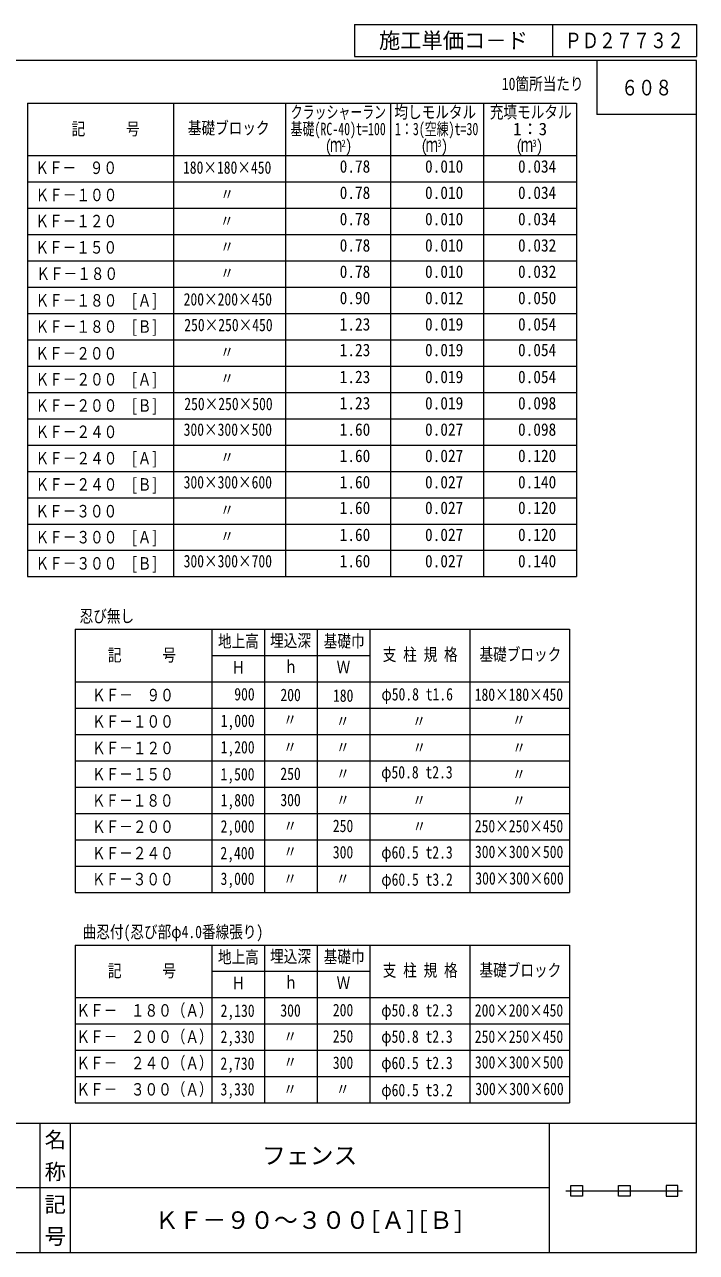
# Model space of a CAD drawing. Units: millimetres at full size; details may follow other scales. Extents: x 265 to 3003, y 4095 to 5961.
# Drawn here: x 1981 to 3003, y 4095 to 5961 of the extents above; entities that cross this region are included whole.
import ezdxf
from ezdxf.enums import TextEntityAlignment as Align

# ---------------------------------------------------------------- set-up
doc = ezdxf.new("R2010")
doc.units = ezdxf.units.MM
doc.header["$LTSCALE"] = 10
for name, color, linetype, lineweight in [('0_2', 7, 'Continuous', 13), ('_0-0_', 7, 'Continuous', 13), ('寸法', 3, 'Continuous', 13)]:
    doc.layers.add(name, color=color, linetype=linetype, lineweight=lineweight)
doc.styles.add('@ＭＳ ゴシック', font='')
doc.styles.add('ＭＳ ゴシック', font='')
doc.styles.get('@ＭＳ ゴシック').set_extended_font_data('@MS Gothic')
doc.styles.get('ＭＳ ゴシック').set_extended_font_data('MS Gothic')

msp = doc.modelspace()

# ---------------------------------------------------------------- linework, layer by layer
at = {"layer": '0_2'}
for p, q in [((2779.08, 4193.05), (1807.14, 4193.05)), ((2804.54, 4188.25), (2981.9, 4188.25))]:
    msp.add_line(p, q, dxfattribs=at)
for points in [[(2812.06, 4196.43), (2829.46, 4196.43), (2829.46, 4180.07), (2812.06, 4180.07)], [(2884.52, 4196.43), (2901.92, 4196.43), (2901.92, 4180.07), (2884.52, 4180.07)], [(2974.39, 4196.43), (2956.99, 4196.43), (2956.99, 4180.07), (2974.39, 4180.07)]]:
    msp.add_lwpolyline(points, close=True, dxfattribs=at)
at = {"layer": '_0-0_'}
for p, q in [((2482.81, 5961.43), (3002.92, 5961.43)), ((2482.81, 5961.43), (2482.81, 5913.06)), ((2784.01, 5961.43), (2784.01, 5913.06)), ((3002.92, 5961.43), (3002.92, 5913.06)), ((2482.81, 5913.06), (3002.92, 5913.06)), ((2851.58, 5906.57), (2851.58, 5824.57)), ((3002.92, 5824.57), (2851.58, 5824.57)), ((2004.57, 4291.33), (2004.57, 4094.87)), ((2050.54, 4291.33), (2050.54, 4094.76)), ((2779.08, 4291.33), (2779.08, 4094.76))]:
    msp.add_line(p, q, dxfattribs=at)
at = {"layer": '_0-0_', "color": 6}
msp.add_line((264.8, 4291.33), (3002.92, 4291.33), dxfattribs=at)
msp.add_lwpolyline([(3002.92, 5906.57), (264.8, 5906.57), (264.8, 4094.76), (3002.92, 4094.76)], close=True, dxfattribs=at)
at = {"layer": '寸法'}
for p, q in [((1985.69, 5842.12), (2820.71, 5842.12)), ((1985.69, 5842.12), (1985.69, 5122.13)), ((2207.62, 5842.12), (2207.62, 5122.13)), ((2377.85, 5842.12), (2377.85, 5122.13)), ((2537.94, 5842.12), (2537.94, 5122.13)), ((2679.33, 5842.12), (2679.33, 5122.13)), ((2820.71, 5842.12), (2820.71, 5122.13)), ((1985.69, 5762.12), (2820.71, 5762.12)), ((1985.69, 5722.12), (2820.71, 5722.12)), ((1985.69, 5682.12), (2820.71, 5682.12)), ((1985.69, 5642.12), (2820.71, 5642.12)), ((1985.69, 5602.13), (2820.71, 5602.13)), ((1985.69, 5562.13), (2820.71, 5562.13)), ((1985.69, 5522.13), (2820.71, 5522.13)), ((1985.69, 5482.13), (2820.71, 5482.13)), ((1985.69, 5442.13), (2820.71, 5442.13)), ((1985.69, 5402.13), (2820.71, 5402.13)), ((1985.69, 5362.13), (2820.71, 5362.13)), ((1985.69, 5322.13), (2820.71, 5322.13)), ((1985.69, 5282.13), (2820.71, 5282.13)), ((1985.69, 5242.13), (2820.71, 5242.13)), ((1985.69, 5202.13), (2820.71, 5202.13)), ((1985.69, 5162.13), (2820.71, 5162.13)), ((1985.69, 5122.13), (2820.71, 5122.13)), ((2058.1, 5042.13), (2810.1, 5042.13)), ((2058.1, 5042.13), (2058.1, 4642.13)), ((2266.1, 5042.13), (2266.1, 4642.13)), ((2346.1, 5042.13), (2346.1, 4642.13)), ((2426.1, 5042.13), (2426.1, 4642.13)), ((2506.1, 5042.13), (2506.1, 4642.13)), ((2658.1, 5042.13), (2658.1, 4642.13)), ((2810.1, 5042.13), (2810.1, 4642.13)), ((2266.25, 5002.13), (2506.1, 5002.13)), ((2058.1, 4962.13), (2810.1, 4962.13)), ((2058.1, 4922.13), (2810.1, 4922.13)), ((2058.1, 4882.13), (2810.1, 4882.13)), ((2058.1, 4842.13), (2810.1, 4842.13)), ((2058.1, 4802.13), (2810.1, 4802.13)), ((2058.1, 4762.13), (2810.1, 4762.13)), ((2058.1, 4722.13), (2810.1, 4722.13)), ((2058.1, 4682.13), (2810.1, 4682.13)), ((2058.1, 4642.13), (2810.1, 4642.13)), ((2058.1, 4562.13), (2810.1, 4562.13)), ((2058.1, 4562.13), (2058.1, 4322.13)), ((2266.1, 4562.13), (2266.1, 4322.13)), ((2346.1, 4562.13), (2346.1, 4322.13)), ((2426.1, 4562.13), (2426.1, 4322.13)), ((2506.1, 4562.13), (2506.1, 4322.13)), ((2658.1, 4562.13), (2658.1, 4322.13)), ((2810.1, 4562.13), (2810.1, 4322.13)), ((2266.25, 4522.13), (2506.1, 4522.13)), ((2058.1, 4482.13), (2810.1, 4482.13)), ((2058.1, 4442.13), (2810.1, 4442.13)), ((2058.1, 4402.13), (2810.1, 4402.13)), ((2058.1, 4362.13), (2810.1, 4362.13)), ((2058.1, 4322.13), (2810.1, 4322.13))]:
    msp.add_line(p, q, dxfattribs=at)

# ---------------------------------------------------------------- texts
at = {"layer": '_0-0_', "style": 'ＭＳ ゴシック'}
for s, height, p in [('施工単価コ－ド', 23.74, (2633.41, 5937.25)), ('フェンス', 26.58, (2414.81, 4242.19)), ('ＫＦ－９０～３００[Ａ][Ｂ]', 26.58, (2414.81, 4143.9))]:
    msp.add_text(s, height=height, dxfattribs=at).set_placement(p, align=Align.MIDDLE_CENTER)
at = {"layer": '_0-0_', "style": 'ＭＳ ゴシック', "width": 0.8}
for s, p in [('ＰＤ２７７３２', (2893.47, 5937.25)), ('６０８', (2927.25, 5865.57))]:
    msp.add_text(s, height=23.74, dxfattribs=at).set_placement(p, align=Align.MIDDLE_CENTER)
at = {"layer": '_0-0_', "style": '@ＭＳ ゴシック'}
for s, p in [('名 称', (2027.56, 4242.19)), ('記 号', (2027.56, 4143.9))]:
    msp.add_text(s, height=23.74, rotation=270, dxfattribs=at).set_placement(p, align=Align.MIDDLE_CENTER)
at = {"layer": '寸法', "style": 'ＭＳ ゴシック'}
for s, height, width, p in [('10箇所当たり', 18.99, 0.8, (2707.03, 5856.14)), ('クラッシャーラン', 18.99, 0.7, (2385.97, 5813.2)), ('均しモルタル', 18.99, 0.8, (2543.62, 5813.2)), ('充填モルタル', 18.99, 0.8, (2688.73, 5813.2)), ('記\u3000\u3000\u3000号', 18.99, 0.8, (2052.86, 5787.66)), ('基礎ブロック', 18.99, 0.8, (2229.55, 5789.06)), ('基礎(RC-40)t=100', 18.99, 0.7, (2385.76, 5787.56)), ('1：3(空練)t=30', 18.99, 0.7, (2544.56, 5787.56)), ('(\u3000)', 18.99, 0.8, (2438.03, 5761.71)), ('(\u3000)', 18.99, 0.8, (2583.74, 5761.71)), ('(\u3000)', 18.99, 0.8, (2728.25, 5761.71)), ('ｍ', 22.79, 0.6, (2445.58, 5760.98)), ('2', 11.39, 0.8, (2463.24, 5771.8)), ('ｍ', 22.79, 0.6, (2591.28, 5760.98)), ('3', 11.39, 0.8, (2608.94, 5771.8)), ('ｍ', 22.79, 0.6, (2735.8, 5760.98)), ('3', 11.39, 0.8, (2753.46, 5771.8)), ('ＫＦ－\u3000９０\u3000', 18.99, 0.8, (1997.59, 5728.54)), ('180×180×450', 18.99, 0.8, (2222.16, 5728.95)), ('ＫＦ－１００\u3000', 18.99, 0.8, (1998.01, 5687.19)), ('〃', 18.99, 0.8, (2278.97, 5688.32)), ('ＫＦ－１２０\u3000', 18.99, 0.8, (1997.75, 5647.46)), ('〃', 18.99, 0.8, (2278.48, 5647.78)), ('ＫＦ－１５０\u3000', 18.99, 0.8, (1997.75, 5607.46)), ('〃', 18.99, 0.8, (2278.91, 5608.59)), ('ＫＦ－１８０\u3000', 18.99, 0.8, (1999.18, 5567.46)), ('〃', 18.99, 0.8, (2278.91, 5568.59)), ('ＫＦ－１８０\u3000[Ａ]', 18.99, 0.8, (1998.01, 5526.93)), ('200×200×450', 18.99, 0.8, (2223.18, 5528.59)), ('ＫＦ－１８０\u3000[Ｂ]', 18.99, 0.8, (1998.01, 5487.11)), ('250×250×450', 18.99, 0.8, (2224.15, 5489.57)), ('ＫＦ－２００\u3000', 18.99, 0.8, (1997.79, 5446.46)), ('〃', 18.99, 0.8, (2278.91, 5448.59)), ('ＫＦ－２００\u3000[Ａ]', 18.99, 0.8, (1998.01, 5406.94)), ('〃', 18.99, 0.8, (2278.91, 5408.59)), ('ＫＦ－２００\u3000[Ｂ]', 18.99, 0.8, (1998.01, 5367.11)), ('250×250×500', 18.99, 0.8, (2224.15, 5369.57)), ('ＫＦ－２４０\u3000', 18.99, 0.8, (1998.01, 5327.11)), ('300×300×500', 18.99, 0.8, (2223.18, 5330.54)), ('ＫＦ－２４０\u3000[Ａ]', 18.99, 0.8, (1998.01, 5286.94)), ('〃', 18.99, 0.8, (2278.91, 5288.59)), ('ＫＦ－２４０\u3000[Ｂ]', 18.99, 0.8, (1998.01, 5247.11)), ('300×300×600', 18.99, 0.8, (2223.18, 5250.54)), ('ＫＦ－３００\u3000', 18.99, 0.8, (1997.79, 5206.46)), ('〃', 18.99, 0.8, (2278.91, 5208.59)), ('ＫＦ－３００\u3000[Ａ]', 18.99, 0.8, (1998.01, 5166.94)), ('〃', 18.99, 0.8, (2278.91, 5168.59)), ('ＫＦ－３００\u3000[Ｂ]', 18.99, 0.8, (1998.01, 5127.12)), ('300×300×700', 18.99, 0.8, (2223.18, 5130.54)), ('地上高', 18.99, 0.8, (2275.35, 5008.78)), ('埋込深', 18.99, 0.8, (2354.6, 5009.63)), ('基礎巾', 18.99, 0.8, (2436.16, 5008.95)), ('記\u3000\u3000\u3000号', 18.99, 0.8, (2107.94, 4987.76)), ('支 柱 規 格', 18.99, 0.8, (2525.94, 4988.52)), ('基礎ブロック', 18.99, 0.8, (2673.05, 4988.7)), ('Ｈ', 18.99, 0.8, (2295.92, 4969.05)), ('ｈ', 18.99, 0.8, (2375.88, 4970.1)), ('Ｗ', 18.99, 0.8, (2455.79, 4969.62)), ('900', 18.99, 0.8, (2300.18, 4928.24)), ('200', 18.99, 0.8, (2370.34, 4927.18)), ('180', 18.99, 0.8, (2450.26, 4926.14)), ('φ50.8 t1.6', 18.99, 0.8, (2523.92, 4928.22)), ('180×180×450', 18.99, 0.8, (2665.75, 4927.64)), ('1,000', 18.99, 0.8, (2279.52, 4887.81)), ('〃', 18.99, 0.8, (2374.67, 4889.68)), ('〃', 18.99, 0.8, (2722.67, 4889.17)), ('〃', 18.99, 0.8, (2454.82, 4887.34)), ('〃', 18.99, 0.8, (2570.83, 4887.36)), ('1,200', 18.99, 0.8, (2279.42, 4847.67)), ('〃', 18.99, 0.8, (2374.67, 4847.98)), ('〃', 18.99, 0.8, (2455.02, 4847.66)), ('〃', 18.99, 0.8, (2571.28, 4847.36)), ('〃', 18.99, 0.8, (2723, 4847.12)), ('1,500', 18.99, 0.8, (2279.29, 4806.6)), ('250', 18.99, 0.8, (2370.26, 4807.31)), ('〃', 18.99, 0.8, (2455.09, 4807.58)), ('φ50.8 t2.3', 18.99, 0.8, (2523.51, 4809.66)), ('〃', 18.99, 0.8, (2722.75, 4806.67)), ('1,800', 18.99, 0.8, (2279.41, 4767.18)), ('300', 18.99, 0.8, (2370.26, 4767.51)), ('〃', 18.99, 0.8, (2455.09, 4767.58)), ('〃', 18.99, 0.8, (2570.93, 4767.2)), ('〃', 18.99, 0.8, (2722.75, 4766.67)), ('2,000', 18.99, 0.8, (2279.32, 4727.33)), ('〃', 18.99, 0.8, (2374.93, 4728.08)), ('250', 18.99, 0.8, (2450.06, 4728.09)), ('〃', 18.99, 0.8, (2571.38, 4727.36)), ('250×250×450', 18.99, 0.8, (2665.93, 4727.67)), ('2,400', 18.99, 0.8, (2279.13, 4686.75)), ('〃', 18.99, 0.8, (2374.93, 4689.18)), ('300', 18.99, 0.8, (2450.06, 4688.09)), ('φ60.5 t2.3', 18.99, 0.8, (2523.61, 4687.79)), ('300×300×500', 18.99, 0.8, (2666.13, 4688.62)), ('3,000', 18.99, 0.8, (2279.29, 4647.73)), ('〃', 18.99, 0.8, (2374.74, 4647.87)), ('〃', 18.99, 0.8, (2454.88, 4647.87)), ('φ60.5 t3.2', 18.99, 0.8, (2523.69, 4646.55)), ('300×300×600', 18.99, 0.8, (2666.71, 4648.24)), ('地上高', 18.99, 0.8, (2275.35, 4528.78)), ('埋込深', 18.99, 0.8, (2354.6, 4529.63)), ('基礎巾', 18.99, 0.8, (2436.16, 4528.95)), ('支 柱 規 格', 18.99, 0.8, (2525.94, 4508.52)), ('基礎ブロック', 18.99, 0.8, (2673.05, 4508.7)), ('記\u3000\u3000\u3000号', 18.99, 0.8, (2107.94, 4507.76)), ('Ｈ', 18.99, 0.8, (2295.92, 4489.05)), ('ｈ', 18.99, 0.8, (2375.88, 4490.1)), ('Ｗ', 18.99, 0.8, (2455.79, 4489.62)), ('2,130', 18.99, 0.8, (2279.41, 4447.18)), ('300', 18.99, 0.8, (2370.26, 4447.51)), ('200', 18.99, 0.8, (2450.06, 4448.09)), ('φ50.8 t2.3', 18.99, 0.8, (2523.61, 4447.79)), ('200×200×450', 18.99, 0.8, (2665.93, 4447.67)), ('2,330', 18.99, 0.8, (2279.32, 4407.33)), ('〃', 18.99, 0.8, (2374.93, 4408.08)), ('250', 18.99, 0.8, (2450.06, 4408.09)), ('φ50.8 t2.3', 18.99, 0.8, (2523.61, 4407.79)), ('250×250×450', 18.99, 0.8, (2665.93, 4407.67)), ('2,730', 18.99, 0.8, (2279.13, 4366.75)), ('〃', 18.99, 0.8, (2374.93, 4369.18)), ('300', 18.99, 0.8, (2450.06, 4368.09)), ('φ60.5 t2.3', 18.99, 0.8, (2523.61, 4367.79)), ('300×300×500', 18.99, 0.8, (2666.13, 4368.62)), ('3,330', 18.99, 0.8, (2279.29, 4327.73)), ('〃', 18.99, 0.8, (2374.74, 4327.87)), ('〃', 18.99, 0.8, (2454.88, 4327.87)), ('φ60.5 t3.2', 18.99, 0.8, (2523.69, 4326.55)), ('300×300×600', 18.99, 0.8, (2666.71, 4328.24))]:
    msp.add_text(s, height=height, dxfattribs=dict(at, width=width)).set_placement(p, align=Align.BOTTOM_LEFT)
msp.add_text('1：3', height=18.99, dxfattribs=at).set_placement((2724.09, 5787.56), align=Align.BOTTOM_LEFT)
at = {"layer": '寸法', "style": 'ＭＳ ゴシック', "width": 0.9}
for s, p in [('0.78', (2506.97, 5730.61)), ('0.010', (2648.35, 5730.61)), ('0.034', (2789.74, 5730.61)), ('0.78', (2506.97, 5690.61)), ('0.010', (2648.35, 5690.61)), ('0.034', (2789.74, 5690.61)), ('0.78', (2506.97, 5650.62)), ('0.010', (2648.35, 5650.62)), ('0.034', (2789.74, 5650.62)), ('0.78', (2506.97, 5610.62)), ('0.010', (2648.35, 5610.62)), ('0.032', (2789.74, 5610.62)), ('0.78', (2506.97, 5570.62)), ('0.010', (2648.35, 5570.62)), ('0.032', (2789.74, 5570.62)), ('0.90', (2506.97, 5530.62)), ('0.012', (2648.35, 5530.62)), ('0.050', (2789.74, 5530.62)), ('1.23', (2506.97, 5490.62)), ('0.019', (2648.35, 5490.62)), ('0.054', (2789.74, 5490.62)), ('1.23', (2506.97, 5451.59)), ('0.019', (2648.35, 5451.59)), ('0.054', (2789.74, 5451.59)), ('1.23', (2506.97, 5410.62)), ('0.019', (2648.35, 5410.62)), ('0.054', (2789.74, 5410.62)), ('1.23', (2506.97, 5370.62)), ('0.019', (2648.35, 5370.62)), ('0.098', (2789.74, 5370.62)), ('1.60', (2506.97, 5330.62)), ('0.027', (2648.35, 5330.62)), ('0.098', (2789.74, 5330.62)), ('1.60', (2506.97, 5290.62)), ('0.027', (2648.35, 5290.62)), ('0.120', (2789.74, 5290.62)), ('1.60', (2506.97, 5250.62)), ('0.027', (2648.35, 5250.62)), ('0.140', (2789.74, 5250.62)), ('1.60', (2506.97, 5211.59)), ('0.027', (2648.35, 5211.59)), ('0.120', (2789.74, 5211.59)), ('1.60', (2506.97, 5170.62)), ('0.027', (2648.35, 5170.62)), ('0.120', (2789.74, 5170.62)), ('1.60', (2506.97, 5130.62)), ('0.027', (2648.35, 5130.62)), ('0.140', (2789.74, 5130.62))]:
    msp.add_text(s, height=18.99, dxfattribs=at).set_placement(p, align=Align.BOTTOM_RIGHT)
at = {"layer": '寸法', "style": 'ＭＳ ゴシック', "width": 0.8}
for s, p in [('忍び無し', (2106.45, 5062.13)), ('ＫＦ－\u3000９０', (2146.04, 4942.13)), ('ＫＦ－１００', (2146.04, 4902)), ('ＫＦ－１２０', (2146.04, 4861.74)), ('ＫＦ－１５０', (2145.91, 4821.87)), ('ＫＦ－１８０', (2145.78, 4781.87)), ('ＫＦ－２００', (2146.04, 4742)), ('ＫＦ－２４０', (2145.91, 4701.74)), ('ＫＦ－３００', (2145.78, 4662.26)), ('曲忍付(忍び部φ4.0番線張り)', (2206.94, 4582.13)), ('ＫＦ－\u3000１８０（Ａ）', (2163.71, 4462.7)), ('ＫＦ－\u3000２００（Ａ）', (2163.71, 4422.7)), ('ＫＦ－\u3000２４０（Ａ）', (2163.71, 4382.7)), ('ＫＦ－\u3000３００（Ａ）', (2163.71, 4342.7))]:
    msp.add_text(s, height=18.99, dxfattribs=at).set_placement(p, align=Align.MIDDLE_CENTER)

doc.saveas('drawing.dxf')
